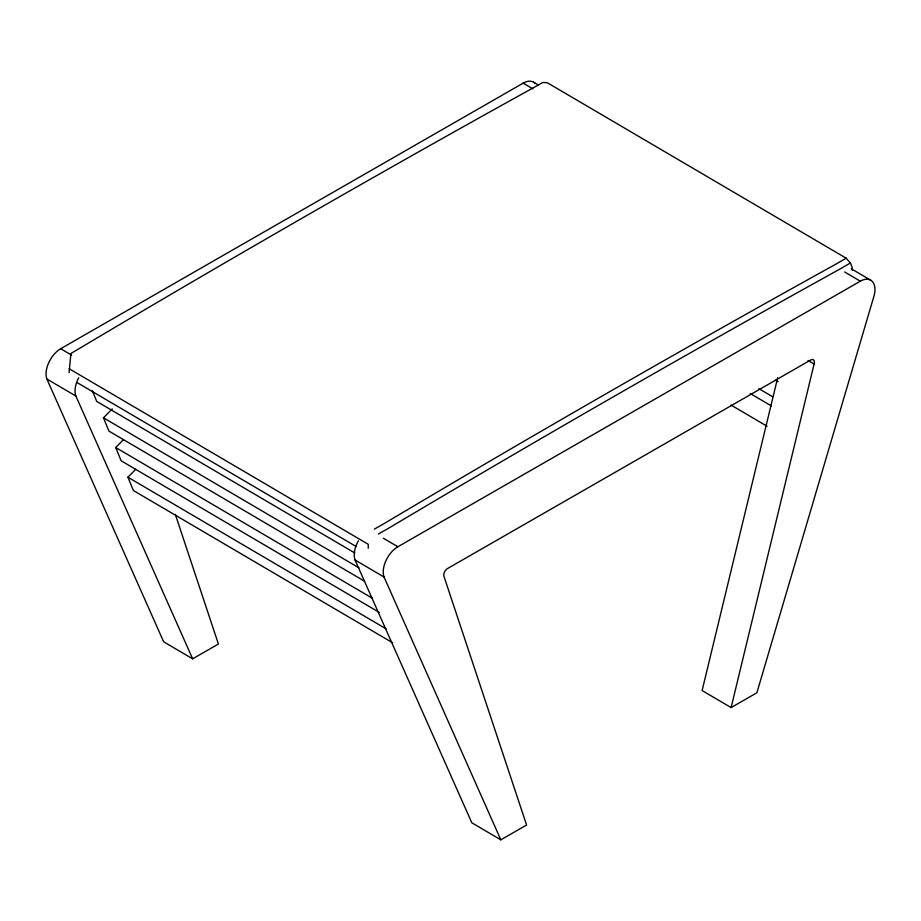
<?xml version="1.0" encoding="UTF-8"?>
<svg xmlns="http://www.w3.org/2000/svg" width="921" height="921" viewBox="0 0 921 921"><rect width="100%" height="100%" fill="white"/><g stroke="black" fill="none" stroke-linecap="round" stroke-linejoin="round"><path stroke-width="1.38" d="M852.213 270.244L852.224 267.493L850.394 262.98L846.169 258.191L550.332 84.525L547.028 82.66L542.791 82.487L532.614 88.174C380.661 172.262 230.054 258.801 80.818 347.62L70.917 353.468L69.098 372.637M777.681 377.737L702.124 690.554L731.113 707.581L756.878 692.776L874.121 295.606A20.63 11.927 -59.6 0 0 860.318 281.193L844.615 271.96M731.113 707.581L814.095 364.037A5.204 3.016 -59.6 0 0 810.791 359.95L447.341 568.66A5.204 3.016 -59.6 0 0 444.026 576.558L526.593 825.032L500.828 839.825L471.828 822.798L355.046 560.003A20.63 11.927 -59.6 0 1 358.419 540.765M364.566 581.243L108.954 431.12L103.474 417.812L112.281 408.912M379.268 612.407L121.181 460.822L115.701 447.514L123.518 439.605M392.726 642.835L133.395 490.525L127.927 477.216L135.744 469.307M846.169 258.191L836.303 263.913C684.349 348 533.743 434.551 384.494 523.37L374.329 529.161M850.394 262.98L840.539 268.702C688.574 352.789 537.968 439.329 388.731 528.147L378.554 533.938M175.312 514.332L218.404 644.021L192.639 658.826L163.65 641.799L46.867 379.003A20.63 11.927 -59.6 0 1 60.705 348.714L523.151 83.155A20.63 11.927 -59.6 0 1 535.089 83.385M500.828 839.825L384.045 577.03A20.63 11.927 -59.6 0 1 397.884 546.752L860.318 281.193M69.075 368.699L368.25 544.299L368.25 548.294M533.604 82.199L538.428 85.031M851.441 268.874L870.771 280.226M523.151 83.155L532.81 88.83M808.051 360.491L814.095 364.037M775.597 380.269L778.072 381.72M758.927 388.708L772.569 396.721M750.212 393.497L771.303 405.885M731.055 405.09L767.043 426.216M60.705 348.714L71.573 355.103M383.378 538.232L397.884 546.752M77.364 382.745L355.874 546.36M354.827 553.003L96.728 401.418L92.353 390.769M46.867 379.003L75.867 396.03L192.639 658.826M355.046 560.003L384.045 577.03M103.474 417.812L359.086 567.935M115.701 447.514L372.556 598.362M127.927 477.216L386.014 628.801M75.867 396.03A20.63 11.927 -59.6 0 1 78.711 377.748"/></g></svg>
